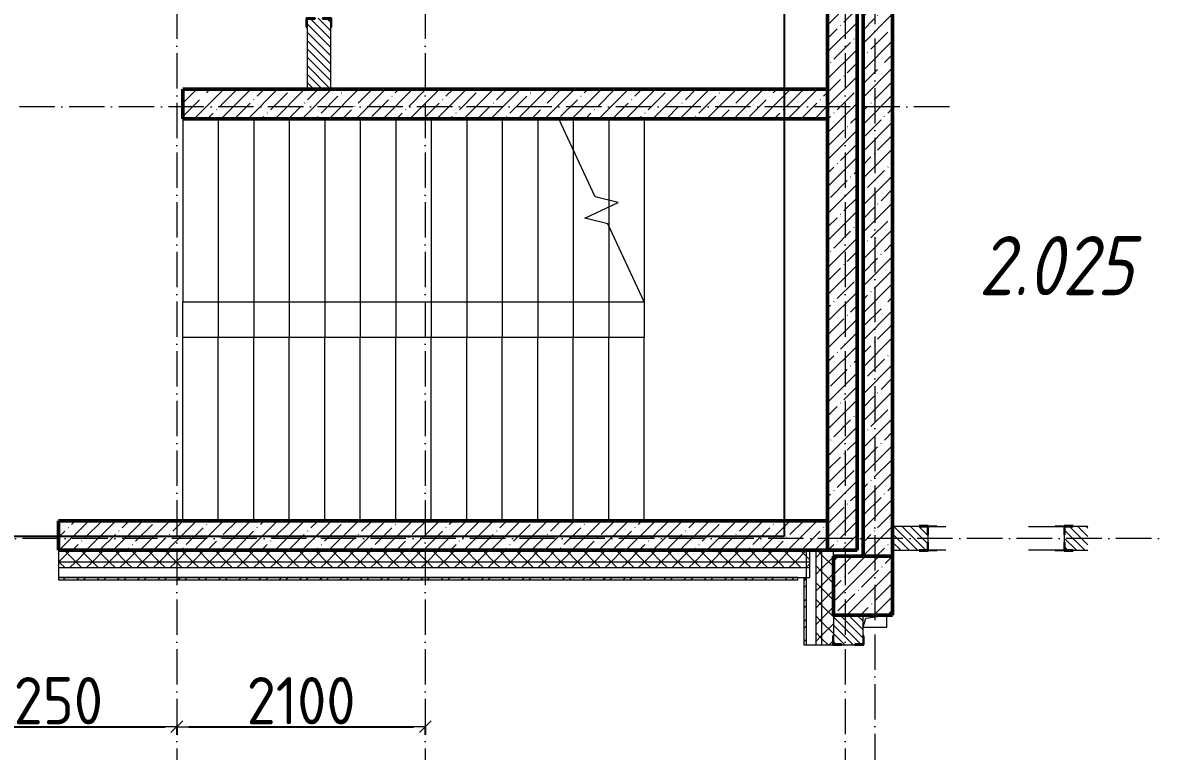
# Model space of a CAD drawing. Header units: millimetres. Extents: x -401725 to 250493, y 305116 to 802890.
# Drawn here: x 52055 to 61638, y 512496 to 518659 of the extents above; entities that cross this region are included whole.
import ezdxf

# ---------------------------------------------------------------- set-up
doc = ezdxf.new("R2010")
doc.units = ezdxf.units.MM
doc.linetypes.add('50_200_ШТРИХ_1Т_ш5_п1_п1_', pattern=[700, 500, -100, 0, -100])
for name, color, linetype, lineweight in [('A-____-____-DIMS', 7, 'Continuous', 9), ('A-FLOR-____-OTLN', 7, 'Continuous', 9), ('A-GENM-____-MCUT', 7, 'Continuous', 25), ('A-GENM-____-OTLN', 7, 'Continuous', 9), ('A-GENM-____-OTLN-1', 7, 'Continuous', 25), ('A-WALL-____-MCUT', 7, 'Continuous', 13), ('A-WALL-____-MCUT-1', 7, 'Continuous', 9), ('A-WALL-____-MCUT-2', 7, 'Continuous', 50), ('A-WALL-____-PATT-1', 7, 'Continuous', 9), ('A-WALL-FNSH-MCUT-1', 7, 'Continuous', 9), ('I-WALL-____-OTLN', 7, 'Continuous', 9), ('S-COLS-____-MCUT', 7, 'Continuous', 50), ('S-COLS-____-OTLN', 7, 'Continuous', 9), ('S-GRID-____-OTLN-1', 7, '50_200_ШТРИХ_1Т_ш5_п1_п1_', 9), ('S-STRS-____-MBND', 7, 'Continuous', 9), ('S-STRS-____-OTLN-1', 7, 'Continuous', 9), ('Марки помещений', 7, 'Continuous', 9)]:
    doc.layers.add(name, color=color, linetype=linetype, lineweight=lineweight)
doc.styles.add('ISOCPEUR_I_2', font='isocpeui.ttf', dxfattribs={"width": 0.85, "height": 2.3})
doc.styles.add('СПДС', font='isocpeur.ttf', dxfattribs={"width": 0.9})
doc.dimstyles.new('Размера А3', dxfattribs={"dimtxt": 200, "dimasz": 100, "dimexe": 70, "dimexo": 100, "dimgap": 20, "dimtad": 1, "dimdec": 0, "dimrnd": 10, "dimzin": 0, "dimdsep": 46, "dimtxsty": 'СПДС', "dimblk": 'ARROWHEAD_6', "dimcen": 1, "dimclrd": 256, "dimclre": 256, "dimclrt": 256, "dimazin": 0, "dimtfac": 1, "dimtdec": 0, "dimtmove": 2, "dimatfit": 3, "dimfxl": 1, "dimtolj": 1, "dimtzin": 0, "dimarcsym": 0})
pattern_1 = [(135, (-15591.663, 459015.94), (-35.35534, -35.35534), [])]
pattern_2 = [(45, (-15591.66, 459015.94), (-70.71068, 70.71068), []), (135, (-15591.66, 459015.94), (-70.71068, -70.71068), [])]
pattern_3 = [(45, (-15591.66, 459015.94), (-85.53659, 85.53659), []), (45, (-15534.64, 459015.94), (-85.53659, 85.53659), [])]
pattern_4 = [(45, (-15591.66, 459015.94), (-114.04925, 114.04925), []), (45, (-15477.61, 459015.94), (-114.04925, 114.04925), [201.612, -40.322, 3.353, -36.97])]

# ---------------------------------------------------------------- blocks, each defined once
blk = doc.blocks.new('BSC_Колонна _Прямоугольная - 500х500-V112-АР1_План отверстий 2 этажа в осях 1-64_Ю-ЯЯ')
at = {"layer": 'S-COLS-____-OTLN'}
h = blk.add_hatch(dxfattribs=at)
h.set_pattern_fill('FP_125', color=256, style=0, pattern_type=2)
h.set_pattern_definition([(45, (-74750, -54881.04), (-114.04925, 114.04925), []), (45, (-74635.95, -54881.04), (-114.04925, 114.04925), [201.613, -40.323, 3.353, -36.97])])
h.paths.add_polyline_path([(-250, -250), (250, -250), (250, 250), (-250, 250), (-250, -78.1)], flags=0)
at = {"layer": 'S-COLS-____-MCUT'}
for p, q in [((250, 250), (-250, 250)), ((-250, 250), (-250, -250)), ((250, -250), (250, 250)), ((-250, -250), (250, -250))]:
    blk.add_line(p, q, dxfattribs=at)
blk = doc.blocks.new('Фахверк_СКБ_Уголок - 250_2700-27497298-АР1_План отверстий 2 этажа в осях 1-64_Ю-ЯЯ')
at = {"layer": 'A-GENM-____-MCUT'}
for p, q in [((200, 181), (125, 181)), ((125, 181), (125, 106)), ((125, 106), (131, 106)), ((131, 106), (131, 175)), ((131, 175), (200, 175)), ((200, 175), (200, 181)), ((131, -6), (125, -6)), ((125, -6), (125, -81)), ((125, -81), (200, -81)), ((131, -75), (131, -6)), ((200, -75), (131, -75)), ((200, -81), (200, -75))]:
    blk.add_line(p, q, dxfattribs=at)
blk = doc.blocks.new('154_Стойка_СКБ_Уголок - СМ-2180_200-28268025-АР1_План отверстий 2 этажа в осях 1-64_Ю-ЯЯ')
at = {"layer": 'A-GENM-____-MCUT'}
for p, q in [((125, 156), (125, 81)), ((200, 156), (125, 156)), ((131, 81), (131, 150)), ((131, 150), (200, 150)), ((200, 150), (200, 156)), ((125, 81), (131, 81)), ((131, 19), (125, 19)), ((125, 19), (125, -56)), ((131, -50), (131, 19)), ((125, -56), (200, -56)), ((200, -50), (131, -50)), ((200, -56), (200, -50))]:
    blk.add_line(p, q, dxfattribs=at)
blk = doc.blocks.new('Стойка_Влож_Уголок_Опорный - Уголок-28213941-АР1_План отверстий 2 этажа в осях 1-64_Ю-ЯЯ')
at = {"layer": 'A-GENM-____-OTLN'}
for p, q in [((-212, -6), (-212, 0)), ((0, 0), (0, -6)), ((-212, -75), (-212, -6)), ((-212, -6), (-206, -6)), ((-212, -75), (-206, -75)), ((-6, -6), (0, -6)), ((-6, -75), (0, -75)), ((0, -6), (0, -75))]:
    blk.add_line(p, q, dxfattribs=at)
blk = doc.blocks.new('Фахверк_СКБ_Уголок - 200_3960-28268576-АР1_План отверстий 2 этажа в осях 1-64_Ю-ЯЯ')
at = {"layer": 'A-GENM-____-MCUT'}
for p, q in [((200, 156), (125, 156)), ((125, 156), (125, 81)), ((131, 81), (131, 150)), ((131, 150), (200, 150)), ((200, 150), (200, 156)), ((125, 81), (131, 81)), ((131, 19), (125, 19)), ((125, 19), (125, -56)), ((131, -50), (131, 19)), ((125, -56), (200, -56)), ((200, -50), (131, -50)), ((200, -56), (200, -50))]:
    blk.add_line(p, q, dxfattribs=at)
blk = doc.blocks.new('AR_Отверстие прямоугольное _в плите_ - AR_Отверстие прямоугольное _в плите_-V164-АР1_План отверстий 2 этажа в осях 1-64_Ю-ЯЯ')
at = {"layer": 'A-GENM-____-OTLN'}
for p, q in [((-100, -50), (-75, 25)), ((-75, 25), (100, 50)), ((100, -50), (100, 50)), ((-100, -50), (100, -50))]:
    blk.add_line(p, q, dxfattribs=at)
blk = doc.blocks.new('ARROWHEAD_6')
at = {"color": 0, "linetype": 'Continuous'}
for p, q in [((0, 0), (-1, 0)), ((-0.5, -0.5), (0.5, 0.5))]:
    blk.add_line(p, q, dxfattribs=at)
blk = doc.blocks.new('*D4612')
at = {"layer": 'A-____-____-DIMS', "lineweight": -2, "transparency": 16777216}
for p, q in [((51108.3, 512710.5), (51108.3, 512634.4)), ((51208.3, 512704.4), (53258.3, 512704.4)), ((53358.3, 512710.5), (53358.3, 512634.4))]:
    blk.add_line(p, q, dxfattribs=at)
at = {"layer": 'Defpoints', "color": 0, "lineweight": 30, "transparency": 16777216}
for p in [(51108.3, 512810.5), (53358.3, 512810.5), (53358.3, 512704.4)]:
    blk.add_point(p, dxfattribs=at)
at = {"layer": 'A-____-____-DIMS', "lineweight": -2, "transparency": 16777216, "xscale": 100, "yscale": 100, "zscale": 100, "rotation": 180}
blk.add_blockref('ARROWHEAD_6', (51108.3, 512704.4), dxfattribs=at)
at = {"layer": 'A-____-____-DIMS', "lineweight": -2, "transparency": 16777216, "xscale": 100, "yscale": 100, "zscale": 100}
blk.add_blockref('ARROWHEAD_6', (53358.3, 512704.4), dxfattribs=at)
at = {"layer": 'A-____-____-DIMS', "transparency": 16777216, "insert": (52233.3, 512924.4), "char_height": 400, "width": 2.488, "attachment_point": 5, "style": 'СПДС'}
blk.add_mtext('\\A1;2250', dxfattribs=at)
blk = doc.blocks.new('*D4613')
at = {"layer": 'A-____-____-DIMS', "lineweight": -2, "transparency": 16777216}
for p, q in [((53358.3, 512710.5), (53358.3, 512634.4)), ((53458.3, 512704.4), (55358.3, 512704.4)), ((55458.3, 512710.5), (55458.3, 512634.4))]:
    blk.add_line(p, q, dxfattribs=at)
at = {"layer": 'Defpoints', "color": 0, "lineweight": 30, "transparency": 16777216}
for p in [(53358.3, 512810.5), (55458.3, 512810.5), (55458.3, 512704.4)]:
    blk.add_point(p, dxfattribs=at)
at = {"layer": 'A-____-____-DIMS', "lineweight": -2, "transparency": 16777216, "xscale": 100, "yscale": 100, "zscale": 100, "rotation": 180}
blk.add_blockref('ARROWHEAD_6', (53358.3, 512704.4), dxfattribs=at)
at = {"layer": 'A-____-____-DIMS', "lineweight": -2, "transparency": 16777216, "xscale": 100, "yscale": 100, "zscale": 100}
blk.add_blockref('ARROWHEAD_6', (55458.3, 512704.4), dxfattribs=at)
at = {"layer": 'A-____-____-DIMS', "transparency": 16777216, "insert": (54408.3, 512924.4), "char_height": 400, "width": 2.3, "attachment_point": 5, "style": 'СПДС'}
blk.add_mtext('\\A1;2100', dxfattribs=at)
blk = doc.blocks.new('2этаж')
at = {"layer": 'S-GRID-____-OTLN-1', "color": 251, "ltscale": 0.6, "true_color": 0x636466}
for p, q in [((53358.3, 549908.8), (53358.3, 511907.5)), ((55458.3, 549908.8), (55458.3, 498997)), ((59008.3, 549908.8), (59008.3, 498997)), ((59258.3, 549613.9), (59258.3, 499306.9)), ((59888.4, 517947), (-20260.4, 517947)), ((88482.7, 514297), (-20260.4, 514297))]:
    blk.add_line(p, q, dxfattribs=at)
at = {"layer": 'A-____-____-DIMS'}
for base, p1, p2, picture, middle in [((53358.3, 512704.4), (51108.3, 512810.5), (53358.3, 512810.5), '*D4612', (52233.3, 512924.4)), ((55458.3, 512704.4), (53358.3, 512810.5), (55458.3, 512810.5), '*D4613', (54408.3, 512924.4))]:
    dim = blk.add_linear_dim(base=base, p1=p1, p2=p2, dimstyle='Размера А3', override={"dimtxt": 400}, dxfattribs=at)
    dim.commit()
    dim.dimension.update_dxf_attribs({"geometry": picture, "text_midpoint": middle})

msp = doc.modelspace()

# ---------------------------------------------------------------- hatches: boundary and pattern name
at = {"layer": 'A-WALL-____-PATT-1'}
h = msp.add_hatch(dxfattribs=at)
h.set_pattern_fill('FP_13', color=256, style=0, pattern_type=2)
h.set_pattern_definition(pattern_4)
h.paths.add_polyline_path([(59108.3366, 514196.983), (59108.3366, 522196.983), (58858.3366, 522196.983), (58858.3366, 514196.983), (59070.0587, 514196.983)], flags=0)
h = msp.add_hatch(dxfattribs=at)
h.set_pattern_fill('FP_13', color=256, style=0, pattern_type=2)
h.set_pattern_definition(pattern_4)
h.paths.add_polyline_path([(59158.3366, 514146.983), (59408.3366, 514146.983), (59408.3366, 522196.983), (59158.3366, 522196.983), (59158.3366, 514626.1205)], flags=0)
h = msp.add_hatch(dxfattribs=at)
h.set_pattern_fill('FP_6', color=256, style=0, pattern_type=2)
h.set_pattern_definition(pattern_1)
h.paths.add_polyline_path([(54458.3366, 518096.983), (54658.3366, 518096.983), (54658.3366, 518690.983), (54589.3366, 518690.983), (54589.3366, 518696.983), (54527.3366, 518696.983), (54527.3366, 518690.983), (54458.3366, 518690.983), (54458.3366, 518621.983)], flags=0)
h.paths.add_polyline_path([(54527.3366, 520296.983), (54589.3366, 520296.983), (54589.3366, 520302.983), (54658.3366, 520302.983), (54658.3366, 521996.983), (54458.3366, 521996.983), (54458.3366, 520302.983), (54527.3366, 520302.983)], flags=0)
h = msp.add_hatch(dxfattribs=at)
h.set_pattern_fill('FP_13', color=256, style=0, pattern_type=2)
h.set_pattern_definition(pattern_4)
h.paths.add_polyline_path([(58858.3366, 517846.983), (58858.3366, 518096.983), (53408.3366, 518096.983), (53408.3366, 517846.983), (58628.1836, 517846.983)], flags=0)
h = msp.add_hatch(dxfattribs=at)
h.set_pattern_fill('FP_13', color=256, style=0, pattern_type=2)
h.set_pattern_definition(pattern_4)
h.paths.add_polyline_path([(58858.3366, 514196.983), (58858.3366, 514446.983), (52358.3366, 514446.983), (52358.3366, 514196.983), (58808.3366, 514196.983)], flags=0)
h = msp.add_hatch(dxfattribs=at)
h.set_pattern_fill('FP_6', color=256, style=0, pattern_type=2)
h.set_pattern_definition(pattern_1)
h.paths.add_polyline_path([(60864.3366, 514196.983), (61058.3366, 514196.983), (61058.3366, 514396.983), (60864.3366, 514396.983), (60864.3366, 514327.983), (60858.3366, 514327.983), (60858.3366, 514265.983), (60864.3366, 514265.983), (60864.3366, 514198.1258)], flags=0)
h.paths.add_polyline_path([(61908.3366, 514196.983), (61908.3366, 514396.983), (61758.3366, 514396.983), (61758.3366, 514196.983)], flags=0)
h.paths.add_polyline_path([(59511.9339, 514196.983), (59702.3366, 514196.983), (59702.3366, 514265.983), (59708.3366, 514265.983), (59708.3366, 514327.983), (59702.3366, 514327.983), (59702.3366, 514396.983), (59408.3366, 514396.983), (59408.3366, 514196.983)], flags=0)
h = msp.add_hatch(dxfattribs=at)
h.set_pattern_fill('FP_1', color=256, style=0, pattern_type=2)
h.set_pattern_definition(pattern_2)
h.paths.add_polyline_path([(58628.1836, 514096.983), (58708.3366, 514096.983), (58708.3366, 514196.983), (52358.3366, 514196.983), (52358.3366, 514096.983), (55093.1822, 514096.983)], flags=0)
h.paths.add_polyline_path([(49408.3366, 514096.983), (51358.3366, 514096.983), (51358.3366, 514196.983), (49483.3366, 514196.983), (49483.3366, 514190.983), (49408.3366, 514190.983)], flags=0)
h.paths.add_polyline_path([(48408.3366, 514096.983), (48408.3366, 514190.983), (48333.3366, 514190.983), (48333.3366, 514196.983), (47383.3366, 514196.983), (47383.3366, 514190.983), (47308.3366, 514190.983), (47308.3366, 514096.983), (48023.1796, 514096.983)], flags=0)
h.paths.add_polyline_path([(44488.1782, 514096.983), (45508.3366, 514096.983), (45508.3366, 514190.983), (45433.3366, 514190.983), (45433.3366, 514196.983), (44383.3366, 514196.983), (44383.3366, 514190.983), (44308.3366, 514190.983), (44308.3366, 514096.983), (44383.3366, 514096.983)], flags=0)
h.paths.add_polyline_path([(42508.3366, 514096.983), (42508.3366, 514190.983), (42433.3366, 514190.983), (42433.3366, 514196.983), (41383.3366, 514196.983), (41383.3366, 514190.983), (41308.3366, 514190.983), (41308.3366, 514096.983), (41836.9272, 514096.983)], flags=0)
h.paths.add_polyline_path([(38743.8011, 514096.983), (39508.3366, 514096.983), (39508.3366, 514190.983), (39433.3366, 514190.983), (39433.3366, 514196.983), (38383.3366, 514196.983), (38383.3366, 514190.983), (38308.3366, 514190.983), (38308.3366, 514096.983), (38658.3366, 514096.983)], flags=0)
h.paths.add_polyline_path([(36433.3366, 514096.983), (36508.3366, 514096.983), (36508.3366, 514190.983), (36433.3366, 514190.983), (36433.3366, 514196.983), (35383.3366, 514196.983), (35383.3366, 514190.983), (35308.3366, 514190.983), (35308.3366, 514096.983), (35650.6749, 514096.983)], flags=0)
h.paths.add_polyline_path([(32308.3366, 514096.983), (33508.3366, 514096.983), (33508.3366, 514190.983), (33433.3366, 514190.983), (33433.3366, 514196.983), (32383.3366, 514196.983), (32383.3366, 514190.983), (32308.3366, 514190.983)], flags=0)
h.paths.add_polyline_path([(26883.3366, 514096.983), (26958.3366, 514096.983), (26958.3366, 514190.983), (26883.3366, 514190.983), (26883.3366, 514196.983), (25833.3366, 514196.983), (25833.3366, 514190.983), (25758.3366, 514190.983), (25758.3366, 514096.983), (26813.1715, 514096.983)], flags=0)
h.paths.add_polyline_path([(28833.3366, 514096.983), (30508.3366, 514096.983), (30508.3366, 514190.983), (30433.3366, 514190.983), (30433.3366, 514196.983), (28833.3366, 514196.983), (28833.3366, 514190.983), (28758.3366, 514190.983), (28758.3366, 514096.983)], flags=0)
h.paths.add_polyline_path([(23883.3366, 514096.983), (23958.3366, 514096.983), (23958.3366, 514190.983), (23883.3366, 514190.983), (23883.3366, 514196.983), (22833.3366, 514196.983), (22833.3366, 514190.983), (22758.3366, 514190.983), (22758.3366, 514096.983), (23608.3366, 514096.983)], flags=0)
h.paths.add_polyline_path([(20958.3366, 514096.983), (20958.3366, 514190.983), (20883.3366, 514190.983), (20883.3366, 514196.983), (19833.3366, 514196.983), (19833.3366, 514190.983), (19758.3366, 514190.983), (19758.3366, 514096.983), (20626.9192, 514096.983)], flags=0)
h.paths.add_polyline_path([(16758.3366, 514096.983), (17958.3366, 514096.983), (17958.3366, 514190.983), (17883.3366, 514190.983), (17883.3366, 514196.983), (16833.3366, 514196.983), (16833.3366, 514190.983), (16758.3366, 514190.983)], flags=0)
h.paths.add_polyline_path([(14958.3366, 514096.983), (14958.3366, 514190.983), (14883.3366, 514190.983), (14883.3366, 514196.983), (13833.3366, 514196.983), (13833.3366, 514190.983), (13758.3366, 514190.983), (13758.3366, 514096.983), (14883.3366, 514096.983)], flags=0)
h.paths.add_polyline_path([(11108.3366, 514096.983), (11958.3366, 514096.983), (11958.3366, 514190.983), (11883.3366, 514190.983), (11883.3366, 514196.983), (10833.3366, 514196.983), (10833.3366, 514190.983), (10758.3366, 514190.983), (10758.3366, 514096.983), (10905.6655, 514096.983)], flags=0)
h.paths.add_polyline_path([(8958.3366, 514096.983), (8958.3366, 514190.983), (8883.3366, 514190.983), (8883.3366, 514196.983), (7833.3366, 514196.983), (7833.3366, 514190.983), (7758.3366, 514190.983), (7758.3366, 514096.983), (8254.4145, 514096.983)], flags=0)
h.paths.add_polyline_path([(5958.3366, 514096.983), (5958.3366, 514190.983), (5883.3366, 514190.983), (5883.3366, 514196.983), (4833.3366, 514196.983), (4833.3366, 514190.983), (4758.3366, 514190.983), (4758.3366, 514096.983), (5883.3366, 514096.983)], flags=0)
h.paths.add_polyline_path([(2958.3366, 514096.983), (2958.3366, 514190.983), (2883.3366, 514190.983), (2883.3366, 514196.983), (1833.3366, 514196.983), (1833.3366, 514190.983), (1758.3366, 514190.983), (1758.3366, 514096.983), (2951.9125, 514096.983)], flags=0)
h.paths.add_polyline_path([(758.3366, 514096.983), (758.3366, 514190.983), (683.3366, 514190.983), (683.3366, 514196.983), (-9041.6634, 514196.983), (-9041.6634, 514096.983), (300.6615, 514096.983)], flags=0)
h.paths.add_polyline_path([(-10041.6634, 514096.983), (-10041.6634, 514196.983), (-18041.6634, 514196.983), (-18041.6634, 514096.983), (-12071.8431, 514096.983)], flags=0)
h = msp.add_hatch(dxfattribs=at)
h.set_pattern_fill('FP_1', color=256, style=0, pattern_type=2)
h.set_pattern_definition(pattern_2)
h.paths.add_polyline_path([(58808.3366, 501946.983), (58808.3366, 502596.983), (58758.3366, 502596.983), (58758.3366, 501946.983)], flags=0)
h.paths.add_polyline_path([(58758.3366, 504396.983), (58808.3366, 504396.983), (58808.3366, 505596.983), (58758.3366, 505596.983), (58758.3366, 504939.6464)], flags=0)
h.paths.add_polyline_path([(58808.3366, 507396.983), (58808.3366, 508596.983), (58758.3366, 508596.983), (58758.3366, 507396.983)], flags=0)
h.paths.add_polyline_path([(58808.3366, 510396.983), (58808.3366, 511596.983), (58758.3366, 511596.983), (58758.3366, 510396.983)], flags=0)
h.paths.add_polyline_path([(58808.3366, 513396.983), (58808.3366, 514196.983), (58758.3366, 514196.983), (58758.3366, 513396.983)], flags=0)
h = msp.add_hatch(dxfattribs=at)
h.set_pattern_fill('FP_1', color=256, style=0, pattern_type=2)
h.set_pattern_definition(pattern_2)
h.paths.add_polyline_path([(58808.3366, 501946.983), (58908.3366, 501946.983), (58908.3366, 502521.983), (58902.3366, 502521.983), (58902.3366, 502596.983), (58808.3366, 502596.983), (58808.3366, 501996.983)], flags=0)
h.paths.add_polyline_path([(58808.3366, 504396.983), (58902.3366, 504396.983), (58902.3366, 504471.983), (58908.3366, 504471.983), (58908.3366, 505521.983), (58902.3366, 505521.983), (58902.3366, 505596.983), (58808.3366, 505596.983), (58808.3366, 504471.983)], flags=0)
h.paths.add_polyline_path([(58902.3366, 507396.983), (58902.3366, 507471.983), (58908.3366, 507471.983), (58908.3366, 508521.983), (58902.3366, 508521.983), (58902.3366, 508596.983), (58808.3366, 508596.983), (58808.3366, 507396.983)], flags=0)
h.paths.add_polyline_path([(58902.3366, 510396.983), (58902.3366, 510471.983), (58908.3366, 510471.983), (58908.3366, 511521.983), (58902.3366, 511521.983), (58902.3366, 511596.983), (58808.3366, 511596.983), (58808.3366, 510396.983)], flags=0)
h.paths.add_polyline_path([(58808.3366, 513396.983), (58902.3366, 513396.983), (58902.3366, 513471.983), (58908.3366, 513471.983), (58908.3366, 514196.983), (58808.3366, 514196.983), (58808.3366, 513471.983)], flags=0)
h = msp.add_hatch(dxfattribs=at)
h.set_pattern_fill('FP_1', color=256, style=0, pattern_type=2)
h.set_pattern_definition(pattern_2)
h.paths.add_polyline_path([(58708.3366, 514046.983), (58708.3366, 514096.983), (52358.3366, 514096.983), (52358.3366, 514046.983), (58628.1836, 514046.983)], flags=0)
h.paths.add_polyline_path([(51358.3366, 514046.983), (51358.3366, 514096.983), (49408.3366, 514096.983), (49408.3366, 514046.983), (49790.6802, 514046.983)], flags=0)
h.paths.add_polyline_path([(48408.3366, 514046.983), (48408.3366, 514096.983), (47308.3366, 514096.983), (47308.3366, 514046.983), (48023.1796, 514046.983)], flags=0)
h.paths.add_polyline_path([(45508.3366, 514046.983), (45508.3366, 514096.983), (44308.3366, 514096.983), (44308.3366, 514046.983), (44488.1782, 514046.983)], flags=0)
h.paths.add_polyline_path([(42508.3366, 514046.983), (42508.3366, 514096.983), (41308.3366, 514096.983), (41308.3366, 514046.983), (41836.9272, 514046.983)], flags=0)
h.paths.add_polyline_path([(39508.3366, 514046.983), (39508.3366, 514096.983), (38308.3366, 514096.983), (38308.3366, 514046.983), (39185.6762, 514046.983)], flags=0)
h.paths.add_polyline_path([(35308.3366, 514046.983), (36508.3366, 514046.983), (36508.3366, 514096.983), (35308.3366, 514096.983)], flags=0)
h.paths.add_polyline_path([(32999.4239, 514046.983), (33508.3366, 514046.983), (33508.3366, 514096.983), (32308.3366, 514096.983), (32308.3366, 514046.983)], flags=0)
h.paths.add_polyline_path([(28758.3366, 514046.983), (30508.3366, 514046.983), (30508.3366, 514096.983), (28758.3366, 514096.983)], flags=0)
h.paths.add_polyline_path([(25758.3366, 514046.983), (26958.3366, 514046.983), (26958.3366, 514096.983), (25758.3366, 514096.983)], flags=0)
h.paths.add_polyline_path([(23958.3366, 514046.983), (23958.3366, 514096.983), (22758.3366, 514096.983), (22758.3366, 514046.983), (23278.1702, 514046.983)], flags=0)
h.paths.add_polyline_path([(17958.3366, 514046.983), (17958.3366, 514096.983), (16758.3366, 514096.983), (16758.3366, 514046.983)], flags=0)
h.paths.add_polyline_path([(19758.3366, 514046.983), (20958.3366, 514046.983), (20958.3366, 514096.983), (19758.3366, 514096.983)], flags=0)
h.paths.add_polyline_path([(14958.3366, 514046.983), (14958.3366, 514096.983), (13758.3366, 514096.983), (13758.3366, 514046.983), (14440.6669, 514046.983)], flags=0)
h.paths.add_polyline_path([(11958.3366, 514046.983), (11958.3366, 514096.983), (10758.3366, 514096.983), (10758.3366, 514046.983), (11789.4159, 514046.983)], flags=0)
h.paths.add_polyline_path([(7758.3366, 514046.983), (8958.3366, 514046.983), (8958.3366, 514096.983), (7758.3366, 514096.983)], flags=0)
h.paths.add_polyline_path([(5958.3366, 514046.983), (5958.3366, 514096.983), (4758.3366, 514096.983), (4758.3366, 514046.983), (5603.1635, 514046.983)], flags=0)
h.paths.add_polyline_path([(2951.9125, 514046.983), (2958.3366, 514046.983), (2958.3366, 514096.983), (1758.3366, 514096.983), (1758.3366, 514046.983), (2068.1622, 514046.983)], flags=0)
h.paths.add_polyline_path([(758.3366, 514046.983), (758.3366, 514096.983), (-9041.6634, 514096.983), (-9041.6634, 514046.983), (300.6615, 514046.983)], flags=0)
h.paths.add_polyline_path([(-10041.6634, 514046.983), (-10041.6634, 514096.983), (-18141.6634, 514096.983), (-18141.6634, 514046.983), (-12071.8431, 514046.983)], flags=0)
h = msp.add_hatch(dxfattribs=at)
h.set_pattern_fill('FP_3', color=256, style=0, pattern_type=2)
h.set_pattern_definition(pattern_3)
h.paths.add_polyline_path([(58608.3366, 513946.983), (58608.3366, 513966.983), (52358.3366, 513966.983), (52358.3366, 513946.983), (55093.1822, 513946.983)], flags=0)
h.paths.add_polyline_path([(51358.3366, 513946.983), (51358.3366, 513966.983), (49408.3366, 513966.983), (49408.3366, 513946.983), (49790.6802, 513946.983)], flags=0)
h.paths.add_polyline_path([(48408.3366, 513946.983), (48408.3366, 513966.983), (47308.3366, 513966.983), (47308.3366, 513946.983), (48023.1796, 513946.983)], flags=0)
h.paths.add_polyline_path([(45508.3366, 513946.983), (45508.3366, 513966.983), (44928.3366, 513966.983), (44928.3366, 513946.983)], flags=0)
h = msp.add_hatch(dxfattribs=at)
h.set_pattern_fill('FP_3', color=256, style=0, pattern_type=2)
h.set_pattern_definition(pattern_3)
h.paths.add_polyline_path([(58658.3366, 502116.983), (58678.3366, 502116.983), (58678.3366, 502596.983), (58658.3366, 502596.983), (58658.3366, 502518.0278)], flags=0)
h.paths.add_polyline_path([(58658.3366, 504396.983), (58678.3366, 504396.983), (58678.3366, 505596.983), (58658.3366, 505596.983), (58658.3366, 504939.6464)], flags=0)
h.paths.add_polyline_path([(58658.3366, 507396.983), (58678.3366, 507396.983), (58678.3366, 508596.983), (58658.3366, 508596.983), (58658.3366, 508168.4711)], flags=0)
h.paths.add_polyline_path([(58658.3366, 510396.983), (58678.3366, 510396.983), (58678.3366, 511596.983), (58658.3366, 511596.983), (58658.3366, 510590.0896)], flags=0)
h.paths.add_polyline_path([(58678.3366, 513396.983), (58678.3366, 513956.983), (58658.3366, 513956.983), (58658.3366, 513396.983)], flags=0)
h = msp.add_hatch(dxfattribs=at)
h.set_pattern_fill('FP_6', color=256, style=0, pattern_type=2)
h.set_pattern_definition(pattern_1)
h.paths.add_polyline_path([(59158.3366, 511196.983), (59158.3366, 511590.983), (59089.3366, 511590.983), (59089.3366, 511596.983), (58977.3366, 511596.983), (58977.3366, 511590.983), (58908.3366, 511590.983), (58908.3366, 511196.983)], flags=0)
h.paths.add_polyline_path([(58977.3366, 513396.983), (59089.3366, 513396.983), (59089.3366, 513402.983), (59158.3366, 513402.983), (59158.3366, 513646.983), (58908.3366, 513646.983), (58908.3366, 513402.983), (58977.3366, 513402.983)], flags=0)

# ---------------------------------------------------------------- linework, layer by layer
msp.add_lwpolyline([(58491.7644, 514313.3729), (29908.3366, 514313.3729), (29908.3366, 549908.7924), (58491.7644, 549908.7924)], close=True)
at = {"layer": 'A-FLOR-____-OTLN'}
msp.add_line((53408.3366, 514446.983), (53408.3366, 516296.983), dxfattribs=at)
at = {"layer": 'A-WALL-____-MCUT'}
for p, q in [((54458.3366, 518621.983), (54458.3366, 518096.983)), ((54658.3366, 518096.983), (54658.3366, 518621.983)), ((59633.3366, 514396.983), (59408.3366, 514396.983)), ((59708.3366, 514265.983), (59708.3366, 514327.983)), ((60858.3366, 514327.983), (60858.3366, 514265.983)), ((61058.3366, 514396.983), (60933.3366, 514396.983)), ((52358.3366, 514196.983), (52358.3366, 513966.983)), ((58678.3366, 514196.983), (58678.3366, 513396.983)), ((58708.3366, 513966.983), (58708.3366, 514196.983)), ((58908.3366, 514196.983), (58858.3366, 514196.983)), ((58908.3366, 514146.983), (58908.3366, 514196.983)), ((59408.3366, 514196.983), (59633.3366, 514196.983)), ((60933.3366, 514196.983), (61058.3366, 514196.983)), ((52358.3366, 513966.983), (58708.3366, 513966.983)), ((59158.3366, 513471.983), (59158.3366, 513646.983)), ((58678.3366, 513396.983), (58902.3366, 513396.983)), ((58977.3366, 513396.983), (59089.3366, 513396.983))]:
    msp.add_line(p, q, dxfattribs=at)
at = {"layer": 'A-WALL-____-MCUT-1'}
for p, q in [((58758.3366, 514196.983), (58758.3366, 513396.983)), ((58808.3366, 514196.983), (58808.3366, 513396.983)), ((58708.3366, 514096.983), (52358.3366, 514096.983)), ((58708.3366, 514046.983), (52358.3366, 514046.983)), ((58908.3366, 513646.983), (58908.3366, 513471.983))]:
    msp.add_line(p, q, dxfattribs=at)
at = {"layer": 'A-WALL-____-MCUT-2'}
for p, q in [((58858.3366, 522196.983), (58858.3366, 514196.983)), ((59108.3366, 514196.983), (59108.3366, 522196.983)), ((59158.3366, 522196.983), (59158.3366, 514146.983)), ((59408.3366, 514146.983), (59408.3366, 522196.983)), ((58858.3366, 518096.983), (53408.3366, 518096.983)), ((53408.3366, 518096.983), (53408.3366, 517846.983)), ((58858.3366, 517846.983), (58858.3366, 518096.983)), ((53408.3366, 517846.983), (58858.3366, 517846.983)), ((58858.3366, 514446.983), (52358.3366, 514446.983)), ((52358.3366, 514446.983), (52358.3366, 514196.983)), ((58708.3366, 514196.983), (52358.3366, 514196.983)), ((52358.3366, 514196.983), (58858.3366, 514196.983)), ((58858.3366, 514196.983), (59108.3366, 514196.983))]:
    msp.add_line(p, q, dxfattribs=at)
at = {"layer": 'A-WALL-FNSH-MCUT-1'}
for p, q in [((58608.3366, 513966.983), (52358.3366, 513966.983)), ((52358.3366, 513966.983), (52358.3366, 513946.983)), ((52358.3366, 513946.983), (58608.3366, 513946.983)), ((58608.3366, 513946.983), (58608.3366, 513966.983)), ((58678.3366, 513956.983), (58658.3366, 513956.983)), ((58658.3366, 513956.983), (58658.3366, 513396.983)), ((58658.3366, 513396.983), (58678.3366, 513396.983))]:
    msp.add_line(p, q, dxfattribs=at)
at = {"layer": 'I-WALL-____-OTLN'}
for p, q in [((59708.3366, 514396.983), (59858.3366, 514396.983)), ((60558.3366, 514396.983), (60858.3366, 514396.983)), ((59858.3366, 514196.983), (59708.3366, 514196.983)), ((60858.3366, 514196.983), (60558.3366, 514196.983))]:
    msp.add_line(p, q, dxfattribs=at)
at = {"layer": 'S-STRS-____-MBND'}
for p, q in [((56894.1209, 517185.2714), (56585.5598, 517846.983)), ((56805.3376, 517005.9489), (57088.5588, 517138.0171)), ((57088.5588, 517138.0171), (56894.1209, 517185.2714)), ((56999.7755, 516958.6945), (56805.3376, 517005.9489)), ((57308.3366, 516296.983), (56999.7755, 516958.6945))]:
    msp.add_line(p, q, dxfattribs=at)
at = {"layer": 'S-STRS-____-OTLN-1'}
for p, q in [((53408.3366, 517846.983), (53408.3366, 516296.983)), ((53408.3366, 517846.983), (53408.3366, 516296.983)), ((53708.3366, 517846.983), (53708.3366, 516296.983)), ((53708.3366, 517846.983), (53708.3366, 516296.983)), ((54008.3366, 517846.983), (54008.3366, 516296.983)), ((54008.3366, 517846.983), (54008.3366, 516296.983)), ((54308.3366, 517846.983), (54308.3366, 516296.983)), ((54308.3366, 517846.983), (54308.3366, 516296.983)), ((54608.3366, 517846.983), (54608.3366, 516296.983)), ((54608.3366, 517846.983), (54608.3366, 516296.983)), ((54908.3366, 517846.983), (54908.3366, 516296.983)), ((54908.3366, 517846.983), (54908.3366, 516296.983)), ((55208.3366, 517846.983), (55208.3366, 516296.983)), ((55208.3366, 517846.983), (55208.3366, 516296.983)), ((55508.3366, 517846.983), (55508.3366, 516296.983)), ((55508.3366, 517846.983), (55508.3366, 516296.983)), ((55808.3366, 517846.983), (55808.3366, 516296.983)), ((55808.3366, 517846.983), (55808.3366, 516296.983)), ((56108.3366, 517846.983), (56108.3366, 516296.983)), ((56108.3366, 517846.983), (56108.3366, 516296.983)), ((56408.3366, 517846.983), (56408.3366, 516296.983)), ((56408.3366, 517846.983), (56408.3366, 516296.983)), ((56708.3366, 517846.983), (56708.3366, 517583.6871)), ((56708.3366, 517846.983), (56708.3366, 517583.6871)), ((57008.3366, 517846.983), (57008.3366, 517157.5135)), ((57008.3366, 517846.983), (57008.3366, 517157.5135)), ((57308.3366, 517846.983), (57308.3366, 515996.983)), ((57308.3366, 517846.983), (57308.3366, 515996.983)), ((56708.3366, 517583.6871), (56708.3366, 516296.983)), ((56708.3366, 517583.6871), (56708.3366, 516296.983)), ((57008.3366, 517157.5135), (57008.3366, 517100.6089)), ((57008.3366, 517157.5135), (57008.3366, 517100.6089)), ((57008.3366, 517100.6089), (57008.3366, 516940.335)), ((57008.3366, 517100.6089), (57008.3366, 516940.335)), ((57008.3366, 516940.335), (57008.3366, 516296.983)), ((57008.3366, 516940.335), (57008.3366, 516296.983)), ((53408.3366, 516296.983), (53708.3366, 516296.983)), ((53708.3366, 516296.983), (53708.3366, 515996.983)), ((53708.3366, 516296.983), (53708.3366, 515996.983)), ((53708.3366, 516296.983), (54008.3366, 516296.983)), ((54008.3366, 516296.983), (54008.3366, 515996.983)), ((54008.3366, 516296.983), (54008.3366, 515996.983)), ((54008.3366, 516296.983), (54308.3366, 516296.983)), ((54308.3366, 516296.983), (54308.3366, 515996.983)), ((54308.3366, 516296.983), (54308.3366, 515996.983)), ((54308.3366, 516296.983), (54608.3366, 516296.983)), ((54608.3366, 516296.983), (54608.3366, 515996.983)), ((54608.3366, 516296.983), (54608.3366, 515996.983)), ((54608.3366, 516296.983), (54908.3366, 516296.983)), ((54908.3366, 516296.983), (54908.3366, 515996.983)), ((54908.3366, 516296.983), (54908.3366, 515996.983)), ((54908.3366, 516296.983), (55208.3366, 516296.983)), ((55208.3366, 516296.983), (55208.3366, 515996.983)), ((55208.3366, 516296.983), (55208.3366, 515996.983)), ((55208.3366, 516296.983), (55508.3366, 516296.983)), ((55508.3366, 516296.983), (55508.3366, 515996.983)), ((55508.3366, 516296.983), (55508.3366, 515996.983)), ((55508.3366, 516296.983), (55808.3366, 516296.983)), ((55808.3366, 516296.983), (55808.3366, 515996.983)), ((55808.3366, 516296.983), (55808.3366, 515996.983)), ((55808.3366, 516296.983), (56108.3366, 516296.983)), ((56108.3366, 516296.983), (56108.3366, 515996.983)), ((56108.3366, 516296.983), (56108.3366, 515996.983)), ((56108.3366, 516296.983), (56408.3366, 516296.983)), ((56408.3366, 516296.983), (56408.3366, 515996.983)), ((56408.3366, 516296.983), (56408.3366, 515996.983)), ((56408.3366, 516296.983), (56708.3366, 516296.983)), ((56708.3366, 516296.983), (56708.3366, 515996.983)), ((56708.3366, 516296.983), (56708.3366, 515996.983)), ((56708.3366, 516296.983), (57008.3366, 516296.983)), ((57008.3366, 516296.983), (57008.3366, 515996.983)), ((57008.3366, 516296.983), (57008.3366, 515996.983)), ((57008.3366, 516296.983), (57308.3366, 516296.983)), ((53408.3366, 514446.983), (53408.3366, 515996.983)), ((53708.3366, 515996.983), (53408.3366, 515996.983)), ((54008.3366, 515996.983), (53708.3366, 515996.983)), ((53708.3366, 514446.983), (53708.3366, 515996.983)), ((53708.3366, 514446.983), (53708.3366, 515996.983)), ((54308.3366, 515996.983), (54008.3366, 515996.983)), ((54008.3366, 514446.983), (54008.3366, 515996.983)), ((54008.3366, 514446.983), (54008.3366, 515996.983)), ((54608.3366, 515996.983), (54308.3366, 515996.983)), ((54308.3366, 514446.983), (54308.3366, 515996.983)), ((54308.3366, 514446.983), (54308.3366, 515996.983)), ((54908.3366, 515996.983), (54608.3366, 515996.983)), ((54608.3366, 514446.983), (54608.3366, 515996.983)), ((54608.3366, 514446.983), (54608.3366, 515996.983)), ((55208.3366, 515996.983), (54908.3366, 515996.983)), ((54908.3366, 514446.983), (54908.3366, 515996.983)), ((54908.3366, 514446.983), (54908.3366, 515996.983)), ((55508.3366, 515996.983), (55208.3366, 515996.983)), ((55208.3366, 514446.983), (55208.3366, 515996.983)), ((55208.3366, 514446.983), (55208.3366, 515996.983)), ((55808.3366, 515996.983), (55508.3366, 515996.983)), ((55508.3366, 514446.983), (55508.3366, 515996.983)), ((55508.3366, 514446.983), (55508.3366, 515996.983)), ((56108.3366, 515996.983), (55808.3366, 515996.983)), ((55808.3366, 514446.983), (55808.3366, 515996.983)), ((55808.3366, 514446.983), (55808.3366, 515996.983)), ((56408.3366, 515996.983), (56108.3366, 515996.983)), ((56108.3366, 514446.983), (56108.3366, 515996.983)), ((56108.3366, 514446.983), (56108.3366, 515996.983)), ((56708.3366, 515996.983), (56408.3366, 515996.983)), ((56408.3366, 514446.983), (56408.3366, 515996.983)), ((56408.3366, 514446.983), (56408.3366, 515996.983)), ((57008.3366, 515996.983), (56708.3366, 515996.983)), ((56708.3366, 514446.983), (56708.3366, 515996.983)), ((56708.3366, 514446.983), (56708.3366, 515996.983)), ((57308.3366, 515996.983), (57008.3366, 515996.983)), ((57008.3366, 514446.983), (57008.3366, 515996.983)), ((57008.3366, 514446.983), (57008.3366, 515996.983)), ((57308.3366, 514446.983), (57308.3366, 515996.983)), ((57308.3366, 514446.983), (57308.3366, 515996.983))]:
    msp.add_line(p, q, dxfattribs=at)

# ---------------------------------------------------------------- block references
at = {"color": 18, "true_color": 0x000000}
msp.add_blockref('2этаж', (0, 0), dxfattribs=at)
at = {"layer": 'A-GENM-____-OTLN'}
for p, rotation in [((59708.3366, 514402.983), 89.99999999999957), ((60858.3366, 514190.983), 269.9999999999995)]:
    msp.add_blockref('Стойка_Влож_Уголок_Опорный - Уголок-28213941-АР1_План отверстий 2 этажа в осях 1-64_Ю-ЯЯ', p, dxfattribs=dict(at, rotation=rotation))
msp.add_blockref('AR_Отверстие прямоугольное _в плите_ - AR_Отверстие прямоугольное _в плите_-V164-АР1_План отверстий 2 этажа в осях 1-64_Ю-ЯЯ', (59258.3366, 513596.983), dxfattribs=at)
at = {"layer": 'A-GENM-____-OTLN-1'}
for name, p, rotation in [('Фахверк_СКБ_Уголок - 200_3960-28268576-АР1_План отверстий 2 этажа в осях 1-64_Ю-ЯЯ', (54508.3366, 518821.983), 269.9999999999999), ('154_Стойка_СКБ_Уголок - СМ-2180_200-28268025-АР1_План отверстий 2 этажа в осях 1-64_Ю-ЯЯ', (59833.3366, 514346.983), 180), ('Фахверк_СКБ_Уголок - 250_2700-27497298-АР1_План отверстий 2 этажа в осях 1-64_Ю-ЯЯ', (59083.3366, 513271.983), 89.99999999999991)]:
    msp.add_blockref(name, p, dxfattribs=dict(at, rotation=rotation))
msp.add_blockref('154_Стойка_СКБ_Уголок - СМ-2180_200-28268025-АР1_План отверстий 2 этажа в осях 1-64_Ю-ЯЯ', (60733.3366, 514246.983), dxfattribs=at)
at = {"layer": 'S-COLS-____-OTLN'}
msp.add_blockref('BSC_Колонна _Прямоугольная - 500х500-V112-АР1_План отверстий 2 этажа в осях 1-64_Ю-ЯЯ', (59158.3366, 513896.983), dxfattribs=at)

# ---------------------------------------------------------------- texts
at = {"layer": 'Марки помещений', "insert": (60135.8962, 516854.442), "char_height": 500, "width": 785.65375, "attachment_point": 1, "style": 'ISOCPEUR_I_2'}
msp.add_mtext('2.025', dxfattribs=at)

doc.saveas('drawing.dxf')
